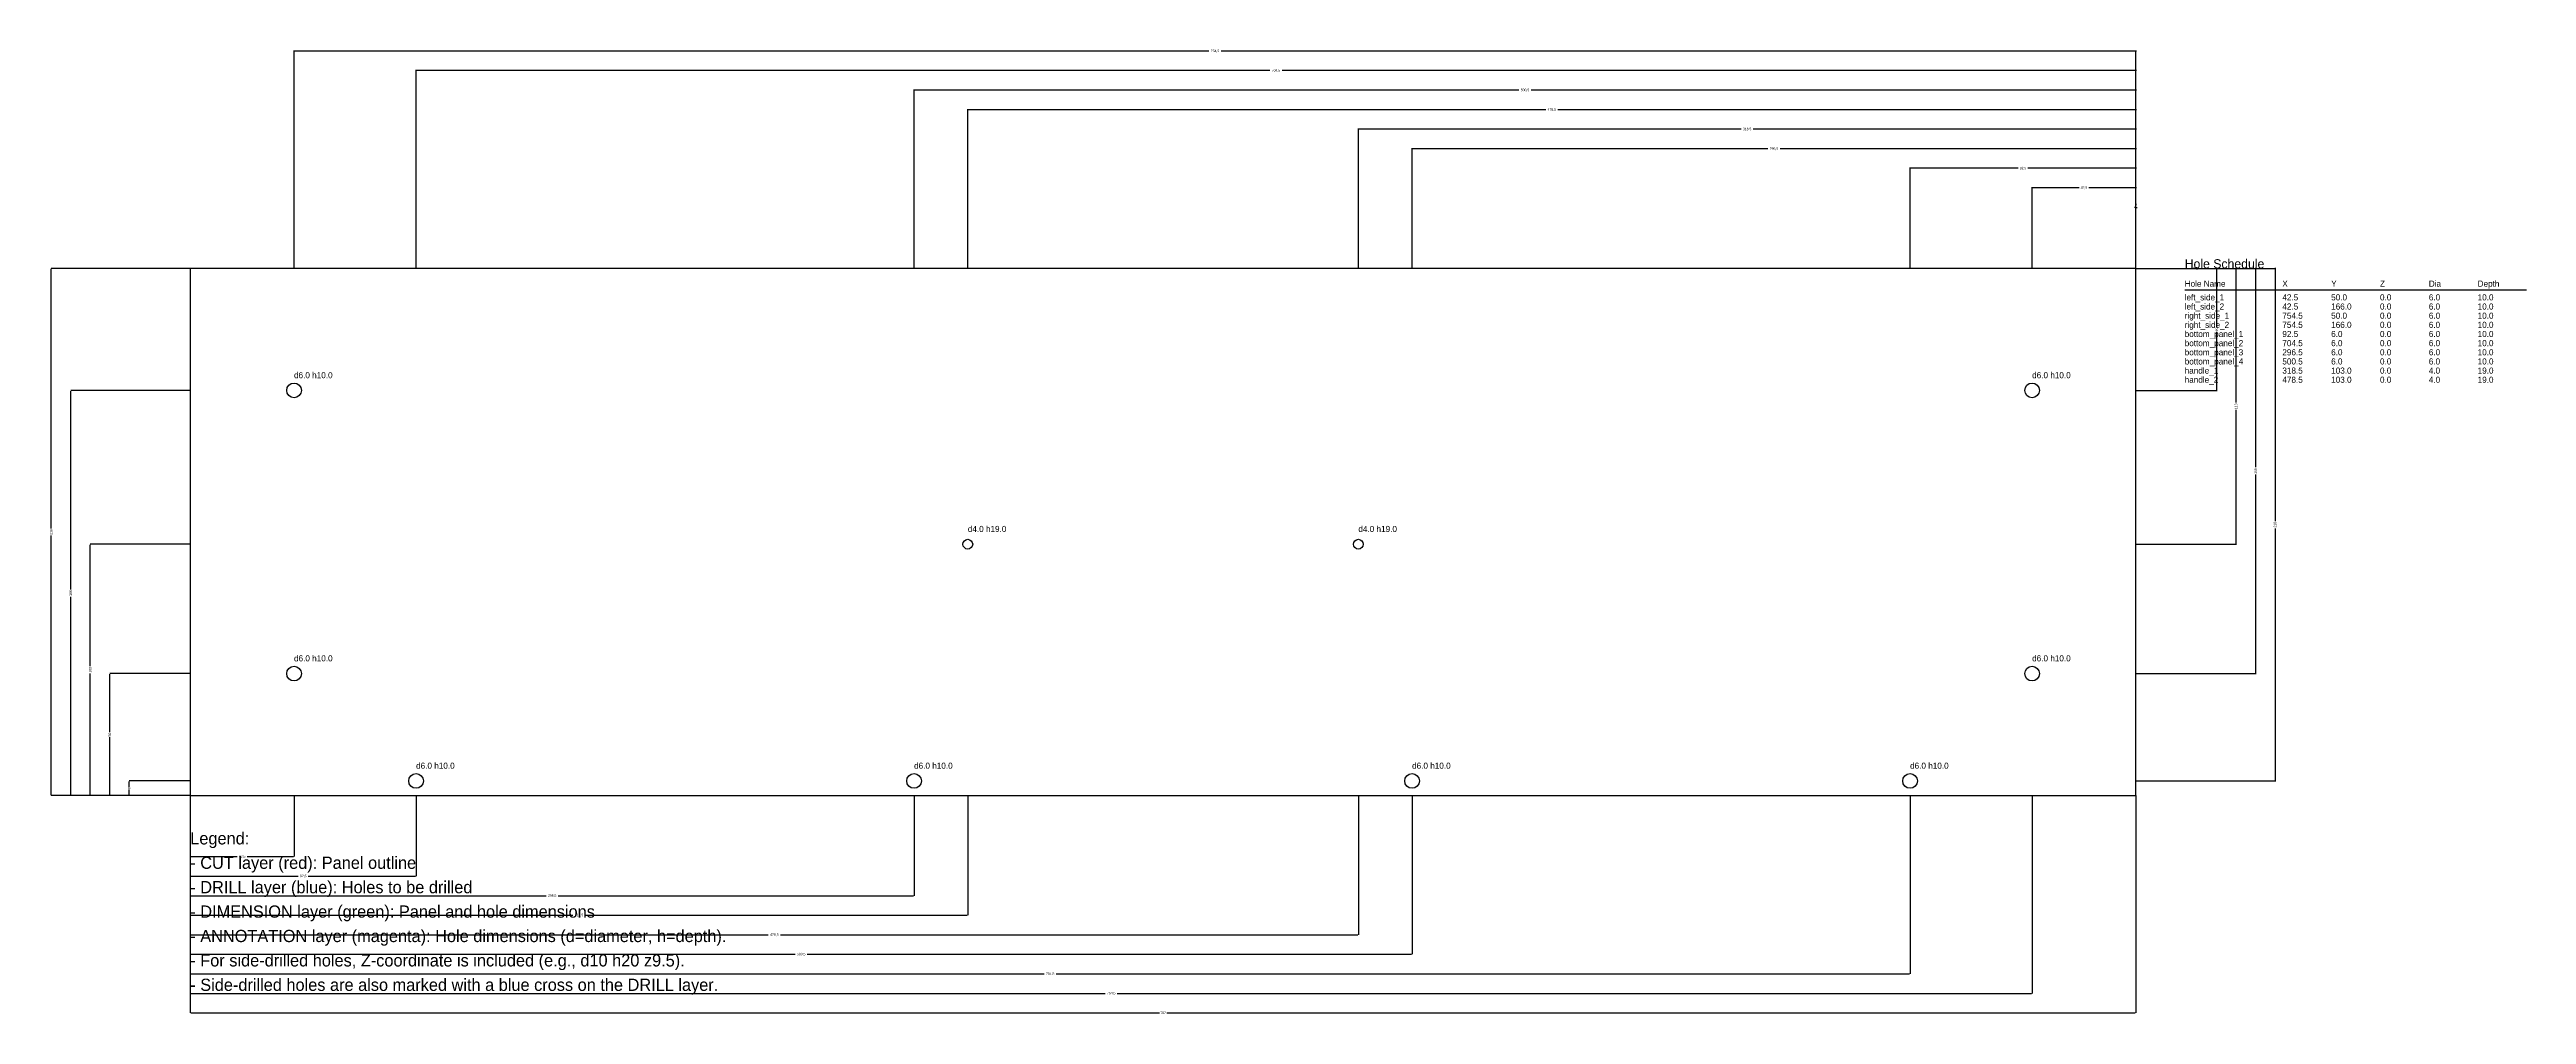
# Model space of a CAD drawing. Header units: millimetres. Extents: x -58 to 957, y -90 to 306.
import ezdxf

# ---------------------------------------------------------------- set-up
doc = ezdxf.new("R2010")
doc.units = ezdxf.units.MM
for name, color, linetype in [('ANNOTATION', 6, 'CONTINUOUS'), ('CUT', 1, 'CONTINUOUS'), ('DIMENSION', 3, 'CONTINUOUS'), ('DRILL', 5, 'CONTINUOUS')]:
    doc.layers.add(name, color=color, linetype=linetype)
doc.dimstyles.get("Standard").update_dxf_attribs({"dimtxt": 2.5, "dimasz": 2.5, "dimexe": 1.25, "dimexo": 0.625, "dimtad": 1, "dimcen": 2.5, "dimazin": 3, "dimtfac": 1, "dimtmove": 0, "dimatfit": 3})

# ---------------------------------------------------------------- blocks, each defined once
blk = doc.blocks.new('_CLOSEDFILLED')
at = {"color": 0, "linetype": 'BYBLOCK'}
blk.add_solid([(-1, 0.2), (0, 0), (-1, -0.2)], dxfattribs=at)
blk = doc.blocks.new('*D1')
for p, q in [((0, 0), (0, -25)), ((42.5, 0), (42.5, -25)), ((0.25, -25), (19.25, -25)), ((23.25, -25), (42.25, -25))]:
    blk.add_line(p, q)
at = {"layer": 'Defpoints'}
for p in [(0, 0), (42.5, 0), (0, -25)]:
    blk.add_point(p, dxfattribs=at)
at = {"layer": 'DIMENSION', "xscale": 0.25, "yscale": 0.25, "rotation": 180}
blk.add_blockref('_CLOSEDFILLED', (0, -25), dxfattribs=at)
at = {"layer": 'DIMENSION', "xscale": 0.25, "yscale": 0.25}
blk.add_blockref('_CLOSEDFILLED', (42.5, -25), dxfattribs=at)
at = {"layer": 'DIMENSION', "insert": (21.25, -25), "char_height": 1, "attachment_point": 5}
blk.add_mtext('42,5', dxfattribs=at)
blk = doc.blocks.new('*D2')
for p, q in [((0, 0), (0, -33)), ((92.5, 0), (92.5, -33)), ((0.25, -33), (44.25, -33)), ((48.25, -33), (92.25, -33))]:
    blk.add_line(p, q)
at = {"layer": 'Defpoints'}
for p in [(0, 0), (92.5, 0), (0, -33)]:
    blk.add_point(p, dxfattribs=at)
at = {"layer": 'DIMENSION', "xscale": 0.25, "yscale": 0.25, "rotation": 180}
blk.add_blockref('_CLOSEDFILLED', (0, -33), dxfattribs=at)
at = {"layer": 'DIMENSION', "xscale": 0.25, "yscale": 0.25}
blk.add_blockref('_CLOSEDFILLED', (92.5, -33), dxfattribs=at)
at = {"layer": 'DIMENSION', "insert": (46.25, -33), "char_height": 1, "attachment_point": 5}
blk.add_mtext('92,5', dxfattribs=at)
blk = doc.blocks.new('*D3')
for p, q in [((0, 0), (0, -41)), ((296.5, 0), (296.5, -41)), ((0.25, -41), (145.75, -41)), ((150.75, -41), (296.25, -41))]:
    blk.add_line(p, q)
at = {"layer": 'Defpoints'}
for p in [(0, 0), (296.5, 0), (0, -41)]:
    blk.add_point(p, dxfattribs=at)
at = {"layer": 'DIMENSION', "xscale": 0.25, "yscale": 0.25, "rotation": 180}
blk.add_blockref('_CLOSEDFILLED', (0, -41), dxfattribs=at)
at = {"layer": 'DIMENSION', "xscale": 0.25, "yscale": 0.25}
blk.add_blockref('_CLOSEDFILLED', (296.5, -41), dxfattribs=at)
at = {"layer": 'DIMENSION', "insert": (148.25, -41), "char_height": 1, "attachment_point": 5}
blk.add_mtext('296,5', dxfattribs=at)
blk = doc.blocks.new('*D4')
for p, q in [((0, 0), (0, -49)), ((318.5, 0), (318.5, -49)), ((0.25, -49), (156.75, -49)), ((161.75, -49), (318.25, -49))]:
    blk.add_line(p, q)
at = {"layer": 'Defpoints'}
for p in [(0, 0), (318.5, 0), (0, -49)]:
    blk.add_point(p, dxfattribs=at)
at = {"layer": 'DIMENSION', "xscale": 0.25, "yscale": 0.25, "rotation": 180}
blk.add_blockref('_CLOSEDFILLED', (0, -49), dxfattribs=at)
at = {"layer": 'DIMENSION', "xscale": 0.25, "yscale": 0.25}
blk.add_blockref('_CLOSEDFILLED', (318.5, -49), dxfattribs=at)
at = {"layer": 'DIMENSION', "insert": (159.25, -49), "char_height": 1, "attachment_point": 5}
blk.add_mtext('318,5', dxfattribs=at)
blk = doc.blocks.new('*D5')
for p, q in [((0, 0), (0, -57)), ((478.5, 0), (478.5, -57)), ((0.25, -57), (236.75, -57)), ((241.75, -57), (478.25, -57))]:
    blk.add_line(p, q)
at = {"layer": 'Defpoints'}
for p in [(0, 0), (478.5, 0), (0, -57)]:
    blk.add_point(p, dxfattribs=at)
at = {"layer": 'DIMENSION', "xscale": 0.25, "yscale": 0.25, "rotation": 180}
blk.add_blockref('_CLOSEDFILLED', (0, -57), dxfattribs=at)
at = {"layer": 'DIMENSION', "xscale": 0.25, "yscale": 0.25}
blk.add_blockref('_CLOSEDFILLED', (478.5, -57), dxfattribs=at)
at = {"layer": 'DIMENSION', "insert": (239.25, -57), "char_height": 1, "attachment_point": 5}
blk.add_mtext('478,5', dxfattribs=at)
blk = doc.blocks.new('*D6')
for p, q in [((0, 0), (0, -65)), ((500.5, 0), (500.5, -65)), ((0.25, -65), (247.75, -65)), ((252.75, -65), (500.25, -65))]:
    blk.add_line(p, q)
at = {"layer": 'Defpoints'}
for p in [(0, 0), (500.5, 0), (0, -65)]:
    blk.add_point(p, dxfattribs=at)
at = {"layer": 'DIMENSION', "xscale": 0.25, "yscale": 0.25, "rotation": 180}
blk.add_blockref('_CLOSEDFILLED', (0, -65), dxfattribs=at)
at = {"layer": 'DIMENSION', "xscale": 0.25, "yscale": 0.25}
blk.add_blockref('_CLOSEDFILLED', (500.5, -65), dxfattribs=at)
at = {"layer": 'DIMENSION', "insert": (250.25, -65), "char_height": 1, "attachment_point": 5}
blk.add_mtext('500,5', dxfattribs=at)
blk = doc.blocks.new('*D7')
for p, q in [((0, 0), (0, -73)), ((704.5, 0), (704.5, -73)), ((0.25, -73), (349.75, -73)), ((354.75, -73), (704.25, -73))]:
    blk.add_line(p, q)
at = {"layer": 'Defpoints'}
for p in [(0, 0), (704.5, 0), (0, -73)]:
    blk.add_point(p, dxfattribs=at)
at = {"layer": 'DIMENSION', "xscale": 0.25, "yscale": 0.25, "rotation": 180}
blk.add_blockref('_CLOSEDFILLED', (0, -73), dxfattribs=at)
at = {"layer": 'DIMENSION', "xscale": 0.25, "yscale": 0.25}
blk.add_blockref('_CLOSEDFILLED', (704.5, -73), dxfattribs=at)
at = {"layer": 'DIMENSION', "insert": (352.25, -73), "char_height": 1, "attachment_point": 5}
blk.add_mtext('704,5', dxfattribs=at)
blk = doc.blocks.new('*D8')
for p, q in [((0, 0), (0, -81)), ((754.5, 0), (754.5, -81)), ((0.25, -81), (374.75, -81)), ((379.75, -81), (754.25, -81))]:
    blk.add_line(p, q)
at = {"layer": 'Defpoints'}
for p in [(0, 0), (754.5, 0), (0, -81)]:
    blk.add_point(p, dxfattribs=at)
at = {"layer": 'DIMENSION', "xscale": 0.25, "yscale": 0.25, "rotation": 180}
blk.add_blockref('_CLOSEDFILLED', (0, -81), dxfattribs=at)
at = {"layer": 'DIMENSION', "xscale": 0.25, "yscale": 0.25}
blk.add_blockref('_CLOSEDFILLED', (754.5, -81), dxfattribs=at)
at = {"layer": 'DIMENSION', "insert": (377.25, -81), "char_height": 1, "attachment_point": 5}
blk.add_mtext('754,5', dxfattribs=at)
blk = doc.blocks.new('*D9')
for p, q in [((0, 0), (0, -89)), ((797, 0), (797, -89)), ((0.25, -89), (397, -89)), ((400, -89), (796.75, -89))]:
    blk.add_line(p, q)
at = {"layer": 'Defpoints'}
for p in [(0, 0), (797, 0), (0, -89)]:
    blk.add_point(p, dxfattribs=at)
at = {"layer": 'DIMENSION', "xscale": 0.25, "yscale": 0.25, "rotation": 180}
blk.add_blockref('_CLOSEDFILLED', (0, -89), dxfattribs=at)
at = {"layer": 'DIMENSION', "xscale": 0.25, "yscale": 0.25}
blk.add_blockref('_CLOSEDFILLED', (797, -89), dxfattribs=at)
at = {"layer": 'DIMENSION', "insert": (398.5, -89), "char_height": 1, "attachment_point": 5}
blk.add_mtext('797', dxfattribs=at)
blk = doc.blocks.new('*D10')
for p, q in [((796.75, 241), (796.5, 241)), ((797, 216), (797, 241)), ((797, 216), (797, 241)), ((797, 241), (797, 241)), ((797.25, 241), (797.5, 241))]:
    blk.add_line(p, q)
at = {"layer": 'Defpoints'}
for p in [(797, 241), (797, 216), (797, 216)]:
    blk.add_point(p, dxfattribs=at)
at = {"layer": 'DIMENSION', "xscale": 0.25, "yscale": 0.25}
blk.add_blockref('_CLOSEDFILLED', (797, 241), dxfattribs=at)
at = {"layer": 'DIMENSION', "xscale": 0.25, "yscale": 0.25, "rotation": 180}
blk.add_blockref('_CLOSEDFILLED', (797, 241), dxfattribs=at)
at = {"layer": 'DIMENSION', "insert": (797, 242.125), "char_height": 1, "attachment_point": 5}
blk.add_mtext('0', dxfattribs=at)
blk = doc.blocks.new('*D11')
for p, q in [((773.75, 249), (754.25, 249)), ((754.5, 216), (754.5, 249)), ((797.25, 249), (777.75, 249)), ((797, 216), (797, 249))]:
    blk.add_line(p, q)
at = {"layer": 'Defpoints'}
for p in [(797, 249), (754.5, 216), (797, 216)]:
    blk.add_point(p, dxfattribs=at)
at = {"layer": 'DIMENSION', "xscale": 0.25, "yscale": 0.25}
blk.add_blockref('_CLOSEDFILLED', (754.5, 249), dxfattribs=at)
at = {"layer": 'DIMENSION', "xscale": 0.25, "yscale": 0.25, "rotation": 180}
blk.add_blockref('_CLOSEDFILLED', (797, 249), dxfattribs=at)
at = {"layer": 'DIMENSION', "insert": (775.75, 249), "char_height": 1, "attachment_point": 5}
blk.add_mtext('42,5', dxfattribs=at)
blk = doc.blocks.new('*D12')
for p, q in [((748.75, 257), (704.25, 257)), ((704.5, 216), (704.5, 257)), ((797.25, 257), (752.75, 257)), ((797, 216), (797, 257))]:
    blk.add_line(p, q)
at = {"layer": 'Defpoints'}
for p in [(797, 257), (704.5, 216), (797, 216)]:
    blk.add_point(p, dxfattribs=at)
at = {"layer": 'DIMENSION', "xscale": 0.25, "yscale": 0.25}
blk.add_blockref('_CLOSEDFILLED', (704.5, 257), dxfattribs=at)
at = {"layer": 'DIMENSION', "xscale": 0.25, "yscale": 0.25, "rotation": 180}
blk.add_blockref('_CLOSEDFILLED', (797, 257), dxfattribs=at)
at = {"layer": 'DIMENSION', "insert": (750.75, 257), "char_height": 1, "attachment_point": 5}
blk.add_mtext('92,5', dxfattribs=at)
blk = doc.blocks.new('*D13')
for p, q in [((646.25, 265), (500.25, 265)), ((500.5, 216), (500.5, 265)), ((797.25, 265), (651.25, 265)), ((797, 216), (797, 265))]:
    blk.add_line(p, q)
at = {"layer": 'Defpoints'}
for p in [(797, 265), (500.5, 216), (797, 216)]:
    blk.add_point(p, dxfattribs=at)
at = {"layer": 'DIMENSION', "xscale": 0.25, "yscale": 0.25}
blk.add_blockref('_CLOSEDFILLED', (500.5, 265), dxfattribs=at)
at = {"layer": 'DIMENSION', "xscale": 0.25, "yscale": 0.25, "rotation": 180}
blk.add_blockref('_CLOSEDFILLED', (797, 265), dxfattribs=at)
at = {"layer": 'DIMENSION', "insert": (648.75, 265), "char_height": 1, "attachment_point": 5}
blk.add_mtext('296,5', dxfattribs=at)
blk = doc.blocks.new('*D14')
for p, q in [((635.25, 273), (478.25, 273)), ((478.5, 216), (478.5, 273)), ((797.25, 273), (640.25, 273)), ((797, 216), (797, 273))]:
    blk.add_line(p, q)
at = {"layer": 'Defpoints'}
for p in [(797, 273), (478.5, 216), (797, 216)]:
    blk.add_point(p, dxfattribs=at)
at = {"layer": 'DIMENSION', "xscale": 0.25, "yscale": 0.25}
blk.add_blockref('_CLOSEDFILLED', (478.5, 273), dxfattribs=at)
at = {"layer": 'DIMENSION', "xscale": 0.25, "yscale": 0.25, "rotation": 180}
blk.add_blockref('_CLOSEDFILLED', (797, 273), dxfattribs=at)
at = {"layer": 'DIMENSION', "insert": (637.75, 273), "char_height": 1, "attachment_point": 5}
blk.add_mtext('318,5', dxfattribs=at)
blk = doc.blocks.new('*D15')
for p, q in [((555.25, 281), (318.25, 281)), ((318.5, 216), (318.5, 281)), ((797.25, 281), (560.25, 281)), ((797, 216), (797, 281))]:
    blk.add_line(p, q)
at = {"layer": 'Defpoints'}
for p in [(797, 281), (318.5, 216), (797, 216)]:
    blk.add_point(p, dxfattribs=at)
at = {"layer": 'DIMENSION', "xscale": 0.25, "yscale": 0.25}
blk.add_blockref('_CLOSEDFILLED', (318.5, 281), dxfattribs=at)
at = {"layer": 'DIMENSION', "xscale": 0.25, "yscale": 0.25, "rotation": 180}
blk.add_blockref('_CLOSEDFILLED', (797, 281), dxfattribs=at)
at = {"layer": 'DIMENSION', "insert": (557.75, 281), "char_height": 1, "attachment_point": 5}
blk.add_mtext('478,5', dxfattribs=at)
blk = doc.blocks.new('*D16')
for p, q in [((544.25, 289), (296.25, 289)), ((296.5, 216), (296.5, 289)), ((797.25, 289), (549.25, 289)), ((797, 216), (797, 289))]:
    blk.add_line(p, q)
at = {"layer": 'Defpoints'}
for p in [(797, 289), (296.5, 216), (797, 216)]:
    blk.add_point(p, dxfattribs=at)
at = {"layer": 'DIMENSION', "xscale": 0.25, "yscale": 0.25}
blk.add_blockref('_CLOSEDFILLED', (296.5, 289), dxfattribs=at)
at = {"layer": 'DIMENSION', "xscale": 0.25, "yscale": 0.25, "rotation": 180}
blk.add_blockref('_CLOSEDFILLED', (797, 289), dxfattribs=at)
at = {"layer": 'DIMENSION', "insert": (546.75, 289), "char_height": 1, "attachment_point": 5}
blk.add_mtext('500,5', dxfattribs=at)
blk = doc.blocks.new('*D17')
for p, q in [((442.25, 297), (92.25, 297)), ((92.5, 216), (92.5, 297)), ((797.25, 297), (447.25, 297)), ((797, 216), (797, 297))]:
    blk.add_line(p, q)
at = {"layer": 'Defpoints'}
for p in [(797, 297), (92.5, 216), (797, 216)]:
    blk.add_point(p, dxfattribs=at)
at = {"layer": 'DIMENSION', "xscale": 0.25, "yscale": 0.25}
blk.add_blockref('_CLOSEDFILLED', (92.5, 297), dxfattribs=at)
at = {"layer": 'DIMENSION', "xscale": 0.25, "yscale": 0.25, "rotation": 180}
blk.add_blockref('_CLOSEDFILLED', (797, 297), dxfattribs=at)
at = {"layer": 'DIMENSION', "insert": (444.75, 297), "char_height": 1, "attachment_point": 5}
blk.add_mtext('704,5', dxfattribs=at)
blk = doc.blocks.new('*D18')
for p, q in [((417.25, 305), (42.25, 305)), ((42.5, 216), (42.5, 305)), ((797.25, 305), (422.25, 305)), ((797, 216), (797, 305))]:
    blk.add_line(p, q)
at = {"layer": 'Defpoints'}
for p in [(797, 305), (42.5, 216), (797, 216)]:
    blk.add_point(p, dxfattribs=at)
at = {"layer": 'DIMENSION', "xscale": 0.25, "yscale": 0.25}
blk.add_blockref('_CLOSEDFILLED', (42.5, 305), dxfattribs=at)
at = {"layer": 'DIMENSION', "xscale": 0.25, "yscale": 0.25, "rotation": 180}
blk.add_blockref('_CLOSEDFILLED', (797, 305), dxfattribs=at)
at = {"layer": 'DIMENSION', "insert": (419.75, 305), "char_height": 1, "attachment_point": 5}
blk.add_mtext('754,5', dxfattribs=at)
blk = doc.blocks.new('*D19')
for p, q in [((0, 6), (-25, 6)), ((-25, 3.5), (-25, 5.75)), ((-25, 0.25), (-25, 2.5)), ((0, 0), (-25, 0))]:
    blk.add_line(p, q)
at = {"layer": 'Defpoints'}
for p in [(-25, 0), (0, 6), (0, 0)]:
    blk.add_point(p, dxfattribs=at)
at = {"layer": 'DIMENSION', "xscale": 0.25, "yscale": 0.25}
for p, rotation in [((-25, 6), 90), ((-25, 0), 270)]:
    blk.add_blockref('_CLOSEDFILLED', p, dxfattribs=dict(at, rotation=rotation))
at = {"layer": 'DIMENSION', "insert": (-25, 3), "char_height": 1, "attachment_point": 5, "rotation": 90}
blk.add_mtext('6', dxfattribs=at)
blk = doc.blocks.new('*D20')
for p, q in [((0, 50), (-33, 50)), ((-33, 26), (-33, 49.75)), ((-33, 0.25), (-33, 24)), ((0, 0), (-33, 0))]:
    blk.add_line(p, q)
at = {"layer": 'Defpoints'}
for p in [(0, 50), (-33, 0), (0, 0)]:
    blk.add_point(p, dxfattribs=at)
at = {"layer": 'DIMENSION', "xscale": 0.25, "yscale": 0.25}
for p, rotation in [((-33, 50), 90), ((-33, 0), 270)]:
    blk.add_blockref('_CLOSEDFILLED', p, dxfattribs=dict(at, rotation=rotation))
at = {"layer": 'DIMENSION', "insert": (-33, 25), "char_height": 1, "attachment_point": 5, "rotation": 90}
blk.add_mtext('50', dxfattribs=at)
blk = doc.blocks.new('*D21')
for p, q in [((0, 103), (-41, 103)), ((-41, 53), (-41, 102.75)), ((-41, 0.25), (-41, 50)), ((0, 0), (-41, 0))]:
    blk.add_line(p, q)
at = {"layer": 'Defpoints'}
for p in [(0, 103), (-41, 0), (0, 0)]:
    blk.add_point(p, dxfattribs=at)
at = {"layer": 'DIMENSION', "xscale": 0.25, "yscale": 0.25}
for p, rotation in [((-41, 103), 90), ((-41, 0), 270)]:
    blk.add_blockref('_CLOSEDFILLED', p, dxfattribs=dict(at, rotation=rotation))
at = {"layer": 'DIMENSION', "insert": (-41, 51.5), "char_height": 1, "attachment_point": 5, "rotation": 90}
blk.add_mtext('103', dxfattribs=at)
blk = doc.blocks.new('*D22')
for p, q in [((0, 166), (-49, 166)), ((-49, 84.5), (-49, 165.75)), ((-49, 0.25), (-49, 81.5)), ((0, 0), (-49, 0))]:
    blk.add_line(p, q)
at = {"layer": 'Defpoints'}
for p in [(0, 166), (-49, 0), (0, 0)]:
    blk.add_point(p, dxfattribs=at)
at = {"layer": 'DIMENSION', "xscale": 0.25, "yscale": 0.25}
for p, rotation in [((-49, 166), 90), ((-49, 0), 270)]:
    blk.add_blockref('_CLOSEDFILLED', p, dxfattribs=dict(at, rotation=rotation))
at = {"layer": 'DIMENSION', "insert": (-49, 83), "char_height": 1, "attachment_point": 5, "rotation": 90}
blk.add_mtext('166', dxfattribs=at)
blk = doc.blocks.new('*D23')
for p, q in [((0, 216), (-57, 216)), ((-57, 109.5), (-57, 215.75)), ((-57, 0.25), (-57, 106.5)), ((0, 0), (-57, 0))]:
    blk.add_line(p, q)
at = {"layer": 'Defpoints'}
for p in [(0, 216), (-57, 0), (0, 0)]:
    blk.add_point(p, dxfattribs=at)
at = {"layer": 'DIMENSION', "xscale": 0.25, "yscale": 0.25}
for p, rotation in [((-57, 216), 90), ((-57, 0), 270)]:
    blk.add_blockref('_CLOSEDFILLED', p, dxfattribs=dict(at, rotation=rotation))
at = {"layer": 'DIMENSION', "insert": (-57, 108), "char_height": 1, "attachment_point": 5, "rotation": 90}
blk.add_mtext('216', dxfattribs=at)
blk = doc.blocks.new('*D24')
for p, q in [((797, 216), (822, 216)), ((797, 216), (822, 216)), ((822, 216.25), (822, 216.5)), ((822, 216), (822, 216)), ((822, 215.75), (822, 215.5))]:
    blk.add_line(p, q)
at = {"layer": 'Defpoints'}
for p in [(797, 216), (797, 216), (822, 216)]:
    blk.add_point(p, dxfattribs=at)
at = {"layer": 'DIMENSION', "xscale": 0.25, "yscale": 0.25}
for rotation in [270, 90]:
    blk.add_blockref('_CLOSEDFILLED', (822, 216), dxfattribs=dict(at, rotation=rotation))
at = {"layer": 'DIMENSION', "insert": (820.875, 216), "char_height": 1, "attachment_point": 5, "rotation": 90}
blk.add_mtext('0', dxfattribs=at)
blk = doc.blocks.new('*D25')
for p, q in [((797, 216), (830, 216)), ((830, 216.25), (830, 192)), ((830, 190), (830, 165.75)), ((797, 166), (830, 166))]:
    blk.add_line(p, q)
at = {"layer": 'Defpoints'}
for p in [(797, 216), (830, 216), (797, 166)]:
    blk.add_point(p, dxfattribs=at)
at = {"layer": 'DIMENSION', "xscale": 0.25, "yscale": 0.25}
for p, rotation in [((830, 216), 270), ((830, 166), 90)]:
    blk.add_blockref('_CLOSEDFILLED', p, dxfattribs=dict(at, rotation=rotation))
at = {"layer": 'DIMENSION', "insert": (830, 191), "char_height": 1, "attachment_point": 5, "rotation": 90}
blk.add_mtext('50', dxfattribs=at)
blk = doc.blocks.new('*D26')
for p, q in [((797, 216), (838, 216)), ((838, 216.25), (838, 161)), ((838, 158), (838, 102.75)), ((797, 103), (838, 103))]:
    blk.add_line(p, q)
at = {"layer": 'Defpoints'}
for p in [(797, 216), (838, 216), (797, 103)]:
    blk.add_point(p, dxfattribs=at)
at = {"layer": 'DIMENSION', "xscale": 0.25, "yscale": 0.25}
for p, rotation in [((838, 216), 270), ((838, 103), 90)]:
    blk.add_blockref('_CLOSEDFILLED', p, dxfattribs=dict(at, rotation=rotation))
at = {"layer": 'DIMENSION', "insert": (838, 159.5), "char_height": 1, "attachment_point": 5, "rotation": 90}
blk.add_mtext('113', dxfattribs=at)
blk = doc.blocks.new('*D27')
for p, q in [((797, 216), (846, 216)), ((846, 216.25), (846, 134.5)), ((846, 131.5), (846, 49.75)), ((797, 50), (846, 50))]:
    blk.add_line(p, q)
at = {"layer": 'Defpoints'}
for p in [(797, 216), (846, 216), (797, 50)]:
    blk.add_point(p, dxfattribs=at)
at = {"layer": 'DIMENSION', "xscale": 0.25, "yscale": 0.25}
for p, rotation in [((846, 216), 270), ((846, 50), 90)]:
    blk.add_blockref('_CLOSEDFILLED', p, dxfattribs=dict(at, rotation=rotation))
at = {"layer": 'DIMENSION', "insert": (846, 133), "char_height": 1, "attachment_point": 5, "rotation": 90}
blk.add_mtext('166', dxfattribs=at)
blk = doc.blocks.new('*D28')
for p, q in [((797, 216), (854, 216)), ((854, 216.25), (854, 112.5)), ((854, 109.5), (854, 5.75)), ((797, 6), (854, 6))]:
    blk.add_line(p, q)
at = {"layer": 'Defpoints'}
for p in [(797, 216), (854, 216), (797, 6)]:
    blk.add_point(p, dxfattribs=at)
at = {"layer": 'DIMENSION', "xscale": 0.25, "yscale": 0.25}
for p, rotation in [((854, 216), 270), ((854, 6), 90)]:
    blk.add_blockref('_CLOSEDFILLED', p, dxfattribs=dict(at, rotation=rotation))
at = {"layer": 'DIMENSION', "insert": (854, 111), "char_height": 1, "attachment_point": 5, "rotation": 90}
blk.add_mtext('210', dxfattribs=at)

msp = doc.modelspace()

# ---------------------------------------------------------------- linework, layer by layer
at = {"layer": 'ANNOTATION'}
msp.add_line((817, 207.25), (957, 207.25), dxfattribs=at)
at = {"layer": 'CUT'}
msp.add_lwpolyline([(0, 0), (797, 0), (797, 216), (0, 216)], close=True, dxfattribs=at)
at = {"layer": 'DRILL'}
for points in [[(39.5, 166), (39.7284, 167.148), (40.3787, 168.121), (41.3519, 168.772), (42.5, 169), (43.648, 168.772), (44.6213, 168.121), (45.2716, 167.148), (45.5, 166), (45.2716, 164.852), (44.6213, 163.879), (43.648, 163.228), (42.5, 163), (41.3519, 163.228), (40.3787, 163.879), (39.7284, 164.852)], [(751.5, 166), (751.728, 167.148), (752.379, 168.121), (753.352, 168.772), (754.5, 169), (755.648, 168.772), (756.621, 168.121), (757.272, 167.148), (757.5, 166), (757.272, 164.852), (756.621, 163.879), (755.648, 163.228), (754.5, 163), (753.352, 163.228), (752.379, 163.879), (751.728, 164.852)], [(316.5, 103), (316.652, 103.765), (317.086, 104.414), (317.735, 104.848), (318.5, 105), (319.265, 104.848), (319.914, 104.414), (320.348, 103.765), (320.5, 103), (320.348, 102.235), (319.914, 101.586), (319.265, 101.152), (318.5, 101), (317.735, 101.152), (317.086, 101.586), (316.652, 102.235)], [(476.5, 103), (476.652, 103.765), (477.086, 104.414), (477.735, 104.848), (478.5, 105), (479.265, 104.848), (479.914, 104.414), (480.348, 103.765), (480.5, 103), (480.348, 102.235), (479.914, 101.586), (479.265, 101.152), (478.5, 101), (477.735, 101.152), (477.086, 101.586), (476.652, 102.235)], [(39.5, 50), (39.7284, 51.148), (40.3787, 52.1213), (41.3519, 52.7716), (42.5, 53), (43.648, 52.7716), (44.6213, 52.1213), (45.2716, 51.148), (45.5, 50), (45.2716, 48.8519), (44.6213, 47.8787), (43.648, 47.2284), (42.5, 47), (41.3519, 47.2284), (40.3787, 47.8787), (39.7284, 48.8519)], [(751.5, 50), (751.728, 51.148), (752.379, 52.1213), (753.352, 52.7716), (754.5, 53), (755.648, 52.7716), (756.621, 52.1213), (757.272, 51.148), (757.5, 50), (757.272, 48.8519), (756.621, 47.8787), (755.648, 47.2284), (754.5, 47), (753.352, 47.2284), (752.379, 47.8787), (751.728, 48.8519)], [(89.5, 6), (89.7284, 7.14805), (90.3787, 8.12132), (91.3519, 8.77164), (92.5, 9), (93.648, 8.77164), (94.6213, 8.12132), (95.2716, 7.14805), (95.5, 6), (95.2716, 4.85195), (94.6213, 3.87868), (93.648, 3.22836), (92.5, 3), (91.3519, 3.22836), (90.3787, 3.87868), (89.7284, 4.85195)], [(293.5, 6), (293.728, 7.14805), (294.379, 8.12132), (295.352, 8.77164), (296.5, 9), (297.648, 8.77164), (298.621, 8.12132), (299.272, 7.14805), (299.5, 6), (299.272, 4.85195), (298.621, 3.87868), (297.648, 3.22836), (296.5, 3), (295.352, 3.22836), (294.379, 3.87868), (293.728, 4.85195)], [(497.5, 6), (497.728, 7.14805), (498.379, 8.12132), (499.352, 8.77164), (500.5, 9), (501.648, 8.77164), (502.621, 8.12132), (503.272, 7.14805), (503.5, 6), (503.272, 4.85195), (502.621, 3.87868), (501.648, 3.22836), (500.5, 3), (499.352, 3.22836), (498.379, 3.87868), (497.728, 4.85195)], [(701.5, 6), (701.728, 7.14805), (702.379, 8.12132), (703.352, 8.77164), (704.5, 9), (705.648, 8.77164), (706.621, 8.12132), (707.272, 7.14805), (707.5, 6), (707.272, 4.85195), (706.621, 3.87868), (705.648, 3.22836), (704.5, 3), (703.352, 3.22836), (702.379, 3.87868), (701.728, 4.85195)]]:
    msp.add_lwpolyline(points, close=True, dxfattribs=at)

# ---------------------------------------------------------------- texts
at = {"layer": 'ANNOTATION'}
for s, height, p in [('Hole Schedule', 3.75, (817, 216)), ('left_side_1', 2.5, (817, 202.875)), ('Hole Name', 2.5, (817, 208.5)), ('X', 2.5, (857, 208.5)), ('42.5', 2.5, (857, 202.875)), ('Y', 2.5, (877, 208.5)), ('50.0', 2.5, (877, 202.875)), ('Z', 2.5, (897, 208.5)), ('0.0', 2.5, (897, 202.875)), ('6.0', 2.5, (917, 202.875)), ('Dia', 2.5, (917, 208.5)), ('10.0', 2.5, (937, 202.875)), ('Depth', 2.5, (937, 208.5)), ('right_side_1', 2.5, (817, 195.375)), ('right_side_2', 2.5, (817, 191.625)), ('left_side_2', 2.5, (817, 199.125)), ('42.5', 2.5, (857, 199.125)), ('754.5', 2.5, (857, 195.375)), ('754.5', 2.5, (857, 191.625)), ('50.0', 2.5, (877, 195.375)), ('166.0', 2.5, (877, 199.125)), ('166.0', 2.5, (877, 191.625)), ('0.0', 2.5, (897, 199.125)), ('0.0', 2.5, (897, 195.375)), ('0.0', 2.5, (897, 191.625)), ('6.0', 2.5, (917, 199.125)), ('6.0', 2.5, (917, 195.375)), ('6.0', 2.5, (917, 191.625)), ('10.0', 2.5, (937, 199.125)), ('10.0', 2.5, (937, 195.375)), ('10.0', 2.5, (937, 191.625)), ('bottom_panel_1', 2.5, (817, 187.875)), ('bottom_panel_2', 2.5, (817, 184.125)), ('bottom_panel_3', 2.5, (817, 180.375)), ('92.5', 2.5, (857, 187.875)), ('296.5', 2.5, (857, 180.375)), ('704.5', 2.5, (857, 184.125)), ('6.0', 2.5, (877, 187.875)), ('6.0', 2.5, (877, 184.125)), ('6.0', 2.5, (877, 180.375)), ('0.0', 2.5, (897, 187.875)), ('0.0', 2.5, (897, 184.125)), ('0.0', 2.5, (897, 180.375)), ('6.0', 2.5, (917, 187.875)), ('6.0', 2.5, (917, 184.125)), ('6.0', 2.5, (917, 180.375)), ('10.0', 2.5, (937, 187.875)), ('10.0', 2.5, (937, 184.125)), ('10.0', 2.5, (937, 180.375)), ('d6.0 h10.0', 2.5, (42.5, 171)), ('d6.0 h10.0', 2.5, (754.5, 171)), ('bottom_panel_4', 2.5, (817, 176.625)), ('handle_1', 2.5, (817, 172.875)), ('318.5', 2.5, (857, 172.875)), ('500.5', 2.5, (857, 176.625)), ('6.0', 2.5, (877, 176.625)), ('103.0', 2.5, (877, 172.875)), ('0.0', 2.5, (897, 176.625)), ('0.0', 2.5, (897, 172.875)), ('4.0', 2.5, (917, 172.875)), ('6.0', 2.5, (917, 176.625)), ('10.0', 2.5, (937, 176.625)), ('19.0', 2.5, (937, 172.875)), ('handle_2', 2.5, (817, 169.125)), ('478.5', 2.5, (857, 169.125)), ('103.0', 2.5, (877, 169.125)), ('0.0', 2.5, (897, 169.125)), ('4.0', 2.5, (917, 169.125)), ('19.0', 2.5, (937, 169.125)), ('d4.0 h19.0', 2.5, (318.5, 108)), ('d4.0 h19.0', 2.5, (478.5, 108)), ('d6.0 h10.0', 2.5, (42.5, 55)), ('d6.0 h10.0', 2.5, (754.5, 55)), ('d6.0 h10.0', 2.5, (92.5, 11)), ('d6.0 h10.0', 2.5, (296.5, 11)), ('d6.0 h10.0', 2.5, (500.5, 11)), ('d6.0 h10.0', 2.5, (704.5, 11)), ('Legend:', 5, (0, -20)), ('- CUT layer (red): Panel outline', 5, (0, -30)), ('- DRILL layer (blue): Holes to be drilled', 5, (0, -40)), ('- DIMENSION layer (green): Panel and hole dimensions', 5, (0, -50)), ('- ANNOTATION layer (magenta): Hole dimensions (d=diameter, h=depth).', 5, (0, -60)), ('- For side-drilled holes, Z-coordinate is included (e.g., d10 h20 z9.5).', 5, (0, -70)), ('- Side-drilled holes are also marked with a blue cross on the DRILL layer.', 5, (0, -80))]:
    msp.add_text(s, height=height, dxfattribs=at).set_placement(p)

# ---------------------------------------------------------------- dimensions: what is measured, and where the dimension line sits
at = {"layer": 'DIMENSION'}
for base, p1, p2, picture, middle in [((797, 305), (797, 216), (42.5, 216), '*D18', (419.75, 305)), ((797, 297), (797, 216), (92.5, 216), '*D17', (444.75, 297)), ((797, 289), (797, 216), (296.5, 216), '*D16', (546.75, 289)), ((797, 281), (797, 216), (318.5, 216), '*D15', (557.75, 281)), ((797, 273), (797, 216), (478.5, 216), '*D14', (637.75, 273)), ((797, 265), (797, 216), (500.5, 216), '*D13', (648.75, 265)), ((797, 257), (797, 216), (704.5, 216), '*D12', (750.75, 257)), ((797, 249), (797, 216), (754.5, 216), '*D11', (775.75, 249)), ((797, 241), (797, 216), (797, 216), '*D10', (797, 242.125)), ((0, -25), (0, 0), (42.5, 0), '*D1', (21.25, -25)), ((0, -33), (0, 0), (92.5, 0), '*D2', (46.25, -33)), ((0, -41), (0, 0), (296.5, 0), '*D3', (148.25, -41)), ((0, -49), (0, 0), (318.5, 0), '*D4', (159.25, -49)), ((0, -57), (0, 0), (478.5, 0), '*D5', (239.25, -57)), ((0, -65), (0, 0), (500.5, 0), '*D6', (250.25, -65)), ((0, -73), (0, 0), (704.5, 0), '*D7', (352.25, -73)), ((0, -81), (0, 0), (754.5, 0), '*D8', (377.25, -81)), ((0, -89), (0, 0), (797, 0), '*D9', (398.5, -89))]:
    dim = msp.add_linear_dim(base=base, p1=p1, p2=p2, dimstyle='Standard', dxfattribs=at)
    dim.commit()
    dim.dimension.update_dxf_attribs({"geometry": picture, "text_midpoint": middle})
for base, p1, p2, picture, middle in [((-57, 0), (0, 0), (0, 216), '*D23', (-57, 108)), ((822, 216), (797, 216), (797, 216), '*D24', (820.875, 216)), ((830, 216), (797, 216), (797, 166), '*D25', (830, 191)), ((838, 216), (797, 216), (797, 103), '*D26', (838, 159.5)), ((846, 216), (797, 216), (797, 50), '*D27', (846, 133)), ((854, 216), (797, 216), (797, 6), '*D28', (854, 111)), ((-49, 0), (0, 0), (0, 166), '*D22', (-49, 83)), ((-41, 0), (0, 0), (0, 103), '*D21', (-41, 51.5)), ((-33, 0), (0, 0), (0, 50), '*D20', (-33, 25)), ((-25, 0), (0, 0), (0, 6), '*D19', (-25, 3))]:
    dim = msp.add_linear_dim(base=base, p1=p1, p2=p2, angle=90, dimstyle='Standard', dxfattribs=at)
    dim.commit()
    dim.dimension.update_dxf_attribs({"geometry": picture, "text_midpoint": middle})

doc.saveas('drawing.dxf')
